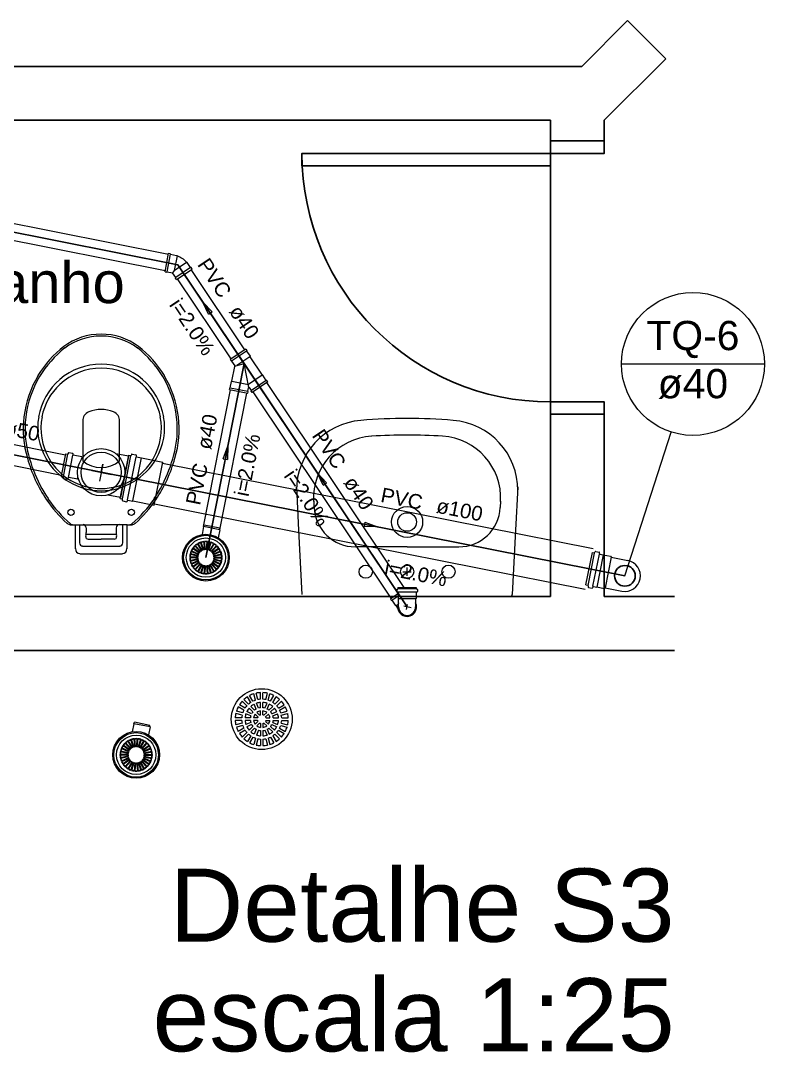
# Model space of a CAD drawing. Header units: inches. Extents: x -27 to 114, y -35 to 60.
# Drawn here: x 20.265 to 22.061, y -32.225 to -29.734 of the extents above; entities that cross this region are included whole.
import ezdxf

# ---------------------------------------------------------------- set-up
doc = ezdxf.new("R2010")
doc.units = ezdxf.units.IN
doc.header["$LTSCALE"] = 10
doc.header["$MEASUREMENT"] = 0
for name, color, linetype, lineweight in [('DI-Títulos', 7, 'Continuous', 30), ('Simbolos', 160, 'Continuous', 20), ('Simbolos_int', 5, 'Continuous', 5), ('TQ-Colunas', 6, 'Continuous', 30), ('TQ-Indicação coluna', 5, 'Continuous', 20), ('TQ-Sentido tubo', 8, 'Continuous', 20), ('TQ-Seção tubo', 160, 'Continuous', 20), ('TQ-Textos coluna', 7, 'Continuous', 20), ('TQ-Textos tubo', 7, 'Continuous', 20), ('TQ-Tubos detalhe', 6, 'Continuous', 30), ('xeixo', 3, 'Continuous', 20), ('xjanela-porta', 253, 'Continuous', 30), ('xmoveis', 253, 'Continuous', 20), ('xparede', 7, 'Continuous', 30), ('xpiso', 4, 'Continuous', 30), ('xtexto', 7, 'Continuous', 20)]:
    doc.layers.add(name, color=color, linetype=linetype, lineweight=lineweight)
doc.styles.add('Arial', font='arial.ttf')

# ---------------------------------------------------------------- blocks, each defined once
blk = doc.blocks.new('_Closed')
at = {"color": 0, "linetype": 'ByBlock', "lineweight": -2}
for p, q in [((-1, 0.166667), (0, 0)), ((-1, 0.166667), (-1, -0.166667)), ((0, 0), (-1, -0.166667)), ((0, 0), (-1, 0))]:
    blk.add_line(p, q, dxfattribs=at)

msp = doc.modelspace()

# ---------------------------------------------------------------- linework, layer by layer
msp.add_line((20.4596, -30.8249), (20.4634, -30.8055))
at = {"layer": 'Simbolos'}
for p, q in [((20.6138, -30.341), (20.6226, -30.2962)), ((20.6226, -30.2962), (20.6265, -30.297)), ((20.6265, -30.297), (20.6273, -30.2982)), ((20.6273, -30.2982), (20.6419, -30.3011)), ((20.6419, -30.3011), (20.6428, -30.3026)), ((20.6415, -30.3594), (20.6793, -30.3341)), ((20.6674, -30.318), (20.6656, -30.3177)), ((20.6757, -30.3305), (20.6674, -30.318)), ((20.6771, -30.3308), (20.6757, -30.3305)), ((20.6793, -30.3341), (20.6771, -30.3308)), ((20.6138, -30.341), (20.6176, -30.3417)), ((20.6176, -30.3417), (20.6189, -30.3409)), ((20.6189, -30.3409), (20.6321, -30.3435)), ((20.6396, -30.3547), (20.6321, -30.3435)), ((20.6393, -30.3561), (20.6396, -30.3547)), ((20.6415, -30.3594), (20.6393, -30.3561)), ((20.8089, -30.5275), (20.7711, -30.5529)), ((20.8089, -30.5275), (20.8112, -30.5309)), ((20.8112, -30.5309), (20.8109, -30.5322)), ((20.8109, -30.5322), (20.8192, -30.5447)), ((20.7711, -30.5529), (20.7734, -30.5562)), ((20.7734, -30.5562), (20.7748, -30.5565)), ((20.7748, -30.5565), (20.7824, -30.5679)), ((20.7826, -30.5686), (20.8051, -30.5626)), ((20.8164, -30.62), (20.8051, -30.5626)), ((20.8192, -30.5447), (20.8188, -30.5462)), ((20.8188, -30.5462), (20.8484, -30.5905)), ((20.7756, -30.6049), (20.7826, -30.5696)), ((20.7714, -30.6207), (20.7742, -30.6059)), ((20.7742, -30.6059), (20.7756, -30.6049)), ((20.8621, -30.6069), (20.8243, -30.6322)), ((20.8501, -30.5908), (20.8484, -30.5905)), ((20.8585, -30.6033), (20.8501, -30.5908)), ((20.8599, -30.6036), (20.8585, -30.6033)), ((20.8621, -30.6069), (20.8599, -30.6036)), ((20.707, -30.9559), (20.7722, -30.6259)), ((20.7463, -30.9637), (20.8114, -30.6336)), ((20.7694, -30.6253), (20.7702, -30.6215)), ((20.7694, -30.6253), (20.8142, -30.6342)), ((20.7702, -30.6215), (20.7714, -30.6207)), ((20.8141, -30.6291), (20.8157, -30.6208)), ((20.8149, -30.6304), (20.8141, -30.6291)), ((20.8142, -30.6342), (20.8149, -30.6304)), ((20.8224, -30.6275), (20.8176, -30.6204)), ((20.8221, -30.6289), (20.8224, -30.6275)), ((20.8243, -30.6322), (20.8221, -30.6289)), ((20.3636, -30.8337), (20.3742, -30.7803)), ((20.3742, -30.7803), (20.3786, -30.7811)), ((20.381, -30.7778), (20.3794, -30.7805)), ((20.3819, -30.7772), (20.3905, -30.7789)), ((20.3913, -30.7798), (20.391, -30.7826)), ((20.4129, -30.7879), (20.3918, -30.7837)), ((20.4129, -30.7879), (20.4143, -30.79)), ((20.5259, -30.7863), (20.4952, -30.7802)), ((20.5057, -30.8883), (20.5263, -30.7838)), ((20.5263, -30.7838), (20.5308, -30.7847)), ((20.5332, -30.7814), (20.5319, -30.7842)), ((20.5343, -30.7808), (20.5434, -30.7826)), ((20.5442, -30.7838), (20.544, -30.7863)), ((20.5447, -30.7875), (20.5568, -30.7898)), ((20.5568, -30.7898), (20.557, -30.7901)), ((20.557, -30.7901), (20.6082, -30.8003)), ((20.3636, -30.8337), (20.368, -30.8346)), ((20.369, -30.8386), (20.3686, -30.8355)), ((20.3793, -30.8406), (20.3801, -30.838)), ((20.4023, -30.8414), (20.3812, -30.8372)), ((20.3696, -30.8395), (20.3782, -30.8412)), ((20.4023, -30.8414), (20.4044, -30.84)), ((20.5062, -30.8859), (20.4755, -30.8798)), ((20.5057, -30.8883), (20.5101, -30.8892)), ((20.5111, -30.8932), (20.5109, -30.8901)), ((20.5119, -30.8941), (20.521, -30.8959)), ((20.5222, -30.8951), (20.5229, -30.8927)), ((20.5241, -30.8919), (20.5361, -30.8943)), ((20.5361, -30.8943), (20.5364, -30.8941)), ((20.5364, -30.8941), (20.5877, -30.9043)), ((21.6306, -31.0969), (21.646, -31.0189)), ((21.646, -31.0189), (21.6504, -31.0197)), ((21.6515, -31.0192), (21.6528, -31.0164)), ((21.654, -31.0159), (21.6626, -31.0176)), ((21.6631, -31.0212), (21.6634, -31.0185)), ((21.6639, -31.0224), (21.6722, -31.0241)), ((21.6722, -31.0241), (21.6724, -31.0243)), ((21.6724, -31.0243), (21.6898, -31.0278)), ((21.6898, -31.0278), (21.6912, -31.0298)), ((21.6912, -31.0298), (21.7319, -31.0379)), ((21.1735, -31.1082), (21.1735, -31.113)), ((21.1743, -31.1072), (21.1758, -31.107)), ((21.1765, -31.103), (21.2207, -31.1029)), ((21.1765, -31.103), (21.1765, -31.106)), ((21.2207, -31.1029), (21.2207, -31.1059)), ((21.223, -31.1071), (21.2215, -31.1069)), ((21.2238, -31.1081), (21.2238, -31.1129)), ((21.6306, -31.0969), (21.635, -31.0977)), ((21.6358, -31.0987), (21.636, -31.1017)), ((21.6368, -31.1027), (21.6454, -31.1044)), ((21.6473, -31.1012), (21.6465, -31.1038)), ((21.6485, -31.1004), (21.6568, -31.102)), ((21.6568, -31.102), (21.6571, -31.1018)), ((21.6571, -31.1018), (21.6745, -31.1053)), ((21.6745, -31.1053), (21.6766, -31.1039)), ((21.6766, -31.1039), (21.7173, -31.112)), ((21.1582, -31.1302), (21.1765, -31.1177)), ((21.1582, -31.1302), (21.1603, -31.1334)), ((21.1603, -31.1334), (21.1618, -31.1337)), ((21.1618, -31.1337), (21.1701, -31.1461)), ((21.1745, -31.114), (21.1758, -31.1142)), ((21.1765, -31.1152), (21.1766, -31.1295)), ((21.1766, -31.1295), (21.1781, -31.1307)), ((21.1781, -31.14), (21.1781, -31.1307)), ((21.2208, -31.1294), (21.2193, -31.1306)), ((21.2193, -31.1399), (21.2193, -31.1306)), ((21.2208, -31.1151), (21.2208, -31.1294)), ((21.2228, -31.1139), (21.2215, -31.1141)), ((21.1701, -31.1461), (21.1718, -31.1464)), ((21.1761, -31.1531), (21.1718, -31.1464)), ((21.1781, -31.15), (21.1781, -31.14)), ((21.2194, -31.1499), (21.2193, -31.1399))]:
    msp.add_line(p, q, dxfattribs=at)
msp.add_circle((20.4596, -30.8249), 0.0572, dxfattribs=at)
for centre, radius, start, end in [((20.6229, -30.3572), 0.0584, 42.7601, 69.8946), ((20.7807, -30.569), 0.002, 348.826, 33.826), ((20.8168, -30.621), 0.001, 33.826, 168.826), ((20.3788, -30.7801), 0.001, 258.821, 333.821), ((20.3817, -30.7782), 0.001, 78.8208, 153.821), ((20.3903, -30.7799), 0.001, 353.821, 78.8208), ((20.392, -30.7828), 0.001, 173.821, 258.821), ((20.531, -30.7837), 0.001, 258.821, 333.821), ((20.5341, -30.7818), 0.001, 78.8208, 153.821), ((20.5432, -30.7836), 0.001, 353.821, 78.8208), ((20.5449, -30.7865), 0.001, 173.821, 258.821), ((20.3678, -30.8356), 0.001, 3.8208, 78.8208), ((20.3698, -30.8385), 0.001, 183.821, 258.821), ((20.381, -30.8382), 0.001, 78.8208, 163.821), ((20.3784, -30.8402), 0.001, 258.821, 343.821), ((20.5099, -30.8902), 0.001, 3.8208, 78.8208), ((20.5121, -30.8932), 0.001, 183.821, 258.821), ((20.5212, -30.8949), 0.001, 258.821, 343.821), ((20.5239, -30.8929), 0.001, 78.8208, 163.821), ((21.6506, -31.0188), 0.001, 258.821, 333.821), ((21.6538, -31.0168), 0.001, 78.8208, 153.821), ((21.6624, -31.0185), 0.001, 353.821, 78.8208), ((21.6641, -31.0214), 0.001, 173.821, 258.821), ((21.7246, -31.0749), 0.0377, 258.821, 78.8208), ((21.1745, -31.1082), 0.001, 105.1455, 180.1455), ((21.1755, -31.106), 0.001, 285.1455, 0.1455), ((21.2217, -31.1059), 0.001, 180.1455, 255.1455), ((21.2227, -31.1081), 0.001, 0.1455, 75.1455), ((21.6348, -31.0987), 0.001, 3.8208, 78.8208), ((21.637, -31.1017), 0.001, 183.821, 258.821), ((21.6456, -31.1034), 0.001, 258.821, 343.821), ((21.6483, -31.1014), 0.001, 78.8208, 163.821), ((21.1745, -31.113), 0.001, 180.1455, 265.1455), ((21.1755, -31.1152), 0.001, 0.1455, 85.1455), ((21.2218, -31.1151), 0.001, 95.1455, 180.1455), ((21.2228, -31.1129), 0.001, 275.1455, 0.1455), ((21.1986, -31.1499), 0.0206, 180.1455, 0.1455)]:
    msp.add_arc(centre, radius, start, end, dxfattribs=at)
at = {"layer": 'Simbolos_int'}
for p, q in [((20.6189, -30.3409), (20.6273, -30.2982)), ((20.6428, -30.3026), (20.6359, -30.3376)), ((20.6343, -30.3402), (20.6321, -30.3435)), ((20.6359, -30.3376), (20.6343, -30.3402)), ((20.6359, -30.3376), (20.6656, -30.3177)), ((20.6757, -30.3305), (20.6396, -30.3547)), ((20.8109, -30.5322), (20.7748, -30.5565)), ((20.8188, -30.5462), (20.7874, -30.5673)), ((20.7756, -30.6049), (20.8152, -30.6127)), ((20.8484, -30.5905), (20.8152, -30.6127)), ((20.8585, -30.6033), (20.8224, -30.6275)), ((20.7714, -30.6207), (20.8141, -30.6291)), ((20.3687, -30.8347), (20.3793, -30.7813)), ((20.3805, -30.8371), (20.3911, -30.7836)), ((20.4129, -30.7879), (20.4118, -30.7933)), ((20.5259, -30.7863), (20.5062, -30.8859)), ((20.5108, -30.8893), (20.5315, -30.7848)), ((20.5234, -30.8918), (20.544, -30.7873)), ((20.4634, -30.8055), (20.4553, -30.8465)), ((20.5364, -30.8941), (20.557, -30.7901)), ((20.5877, -30.9043), (20.6082, -30.8003)), ((20.4023, -30.8414), (20.4034, -30.836)), ((20.4373, -30.8205), (20.4849, -30.8299)), ((21.6357, -31.0979), (21.6511, -31.0199)), ((21.6475, -31.1002), (21.6629, -31.0222)), ((21.6722, -31.0241), (21.6568, -31.102)), ((21.6912, -31.0298), (21.6766, -31.1039)), ((21.2207, -31.1066), (21.1765, -31.1067)), ((21.1618, -31.1337), (21.1765, -31.1237)), ((21.2208, -31.1141), (21.1765, -31.1142)), ((21.2193, -31.1306), (21.1781, -31.1307)), ((21.1718, -31.1464), (21.177, -31.1431)), ((21.2082, -31.1518), (21.1908, -31.1484)), ((21.1973, -31.1565), (21.1997, -31.1445))]:
    msp.add_line(p, q, dxfattribs=at)
msp.add_circle((20.4596, -30.8249), 0.0486, dxfattribs=at)
for start in [154.7685, 199.7685]:
    msp.add_arc((21.1986, -31.1499), 0.0228, start, 25.5223, dxfattribs=at)
at = {"layer": 'TQ-Colunas', "linetype": 'Continuous'}
msp.add_circle((21.7246, -31.0749), 0.025, dxfattribs=at)
at = {"layer": 'TQ-Indicação coluna'}
for p, q in [((21.7165, -30.5634), (22.0615, -30.5634)), ((21.7246, -31.0749), (21.8362, -30.7277))]:
    msp.add_line(p, q, dxfattribs=at)
msp.add_circle((21.889, -30.5634), 0.1725, dxfattribs=at)
at = {"layer": 'TQ-Sentido tubo'}
for points in [[(20.7231, -30.4403), (20.7447, -30.4726)], [(20.7595, -30.7932), (20.752, -30.8314)], [(20.9998, -30.8533), (21.0215, -30.8856)], [(21.0956, -30.9506), (21.0575, -30.9431)]]:
    msp.add_lwpolyline(points, dxfattribs=at)
at = {"layer": 'TQ-Seção tubo'}
for p, q in [((20.6221, -30.299), (19.6146, -30.1)), ((20.6144, -30.3382), (19.6069, -30.1393)), ((20.8067, -30.5291), (20.677, -30.3356)), ((20.7734, -30.5513), (20.6438, -30.3579)), ((21.1912, -31.1029), (20.8598, -30.6084)), ((21.1603, -31.1286), (20.8266, -30.6307)), ((19.9613, -30.7009), (20.3737, -30.7825)), ((19.9516, -30.75), (20.364, -30.8315)), ((20.6076, -30.8032), (21.648, -31.0088)), ((20.5882, -30.9013), (21.6286, -31.1069)), ((20.707, -30.9559), (20.7032, -30.9752)), ((20.707, -30.9559), (20.7087, -30.9525)), ((20.7463, -30.9637), (20.707, -30.9559)), ((20.746, -30.9598), (20.7087, -30.9525)), ((20.7463, -30.9637), (20.746, -30.9598)), ((20.7463, -30.9637), (20.7425, -30.9829)), ((20.6963, -31.0201), (20.6804, -31.0086)), ((20.6973, -31.0187), (20.6814, -31.0072)), ((20.6989, -31.0169), (20.6858, -31.0024)), ((20.7001, -31.0158), (20.687, -31.0013)), ((20.7021, -31.0144), (20.6923, -30.9974)), ((20.7035, -31.0136), (20.6937, -30.9966)), ((20.7058, -31.0126), (20.6997, -30.9939)), ((20.7074, -31.0121), (20.7013, -30.9934)), ((20.7097, -31.0115), (20.7077, -30.9921)), ((20.7114, -31.0114), (20.7093, -30.9919)), ((20.7138, -31.0114), (20.7159, -30.9919)), ((20.7155, -31.0115), (20.7175, -30.9921)), ((20.7179, -31.0121), (20.7239, -30.9934)), ((20.7194, -31.0126), (20.7255, -30.9939)), ((20.7217, -31.0136), (20.7315, -30.9966)), ((20.7231, -31.0144), (20.7329, -30.9974)), ((20.7251, -31.0158), (20.7382, -31.0013)), ((20.7263, -31.0169), (20.7394, -31.0024)), ((20.728, -31.0187), (20.7438, -31.0072)), ((20.7289, -31.0201), (20.7448, -31.0086)), ((20.693, -31.0301), (20.6734, -31.0301)), ((20.693, -31.0318), (20.6734, -31.0318)), ((20.6933, -31.0277), (20.6741, -31.0236)), ((20.6933, -31.0342), (20.6741, -31.0383)), ((20.6936, -31.026), (20.6745, -31.022)), ((20.6936, -31.0358), (20.6745, -31.0399)), ((20.6944, -31.0237), (20.6765, -31.0158)), ((20.6951, -31.0222), (20.6772, -31.0142)), ((20.7301, -31.0222), (20.7481, -31.0142)), ((20.7308, -31.0237), (20.7487, -31.0158)), ((20.7316, -31.026), (20.7508, -31.022)), ((20.7316, -31.0358), (20.7508, -31.0399)), ((20.7319, -31.0277), (20.7511, -31.0236)), ((20.7319, -31.0342), (20.7511, -31.0383)), ((20.7322, -31.0301), (20.7518, -31.0301)), ((20.7322, -31.0318), (20.7518, -31.0318)), ((20.6944, -31.0381), (20.6765, -31.0461)), ((20.6951, -31.0396), (20.6772, -31.0476)), ((20.6963, -31.0418), (20.6804, -31.0533)), ((20.6973, -31.0431), (20.6814, -31.0546)), ((20.6989, -31.0449), (20.6858, -31.0595)), ((20.7001, -31.046), (20.687, -31.0606)), ((20.7021, -31.0475), (20.6923, -31.0644)), ((20.7035, -31.0483), (20.6937, -31.0653)), ((20.7058, -31.0493), (20.6997, -31.0679)), ((20.7074, -31.0498), (20.7013, -31.0684)), ((20.7097, -31.0503), (20.7077, -31.0698)), ((20.7114, -31.0505), (20.7093, -31.07)), ((20.7138, -31.0505), (20.7159, -31.07)), ((20.7155, -31.0503), (20.7175, -31.0698)), ((20.7179, -31.0498), (20.7239, -31.0684)), ((20.7194, -31.0493), (20.7255, -31.0679)), ((20.7217, -31.0483), (20.7315, -31.0653)), ((20.7231, -31.0475), (20.7329, -31.0644)), ((20.7251, -31.046), (20.7382, -31.0606)), ((20.7263, -31.0449), (20.7394, -31.0595)), ((20.728, -31.0431), (20.7438, -31.0546)), ((20.7289, -31.0418), (20.7448, -31.0533)), ((20.7301, -31.0396), (20.7481, -31.0476)), ((20.7308, -31.0381), (20.7487, -31.0461)), ((20.8322, -31.3752), (20.8281, -31.3599)), ((20.8378, -31.3737), (20.8337, -31.3584)), ((20.8445, -31.3728), (20.8445, -31.357)), ((20.8504, -31.3728), (20.8504, -31.357)), ((20.8571, -31.3737), (20.8612, -31.3584)), ((20.8627, -31.3752), (20.8668, -31.3599)), ((20.8073, -31.3944), (20.7935, -31.3864)), ((20.8114, -31.389), (20.8001, -31.3778)), ((20.8155, -31.3849), (20.8043, -31.3736)), ((20.8209, -31.3808), (20.8129, -31.367)), ((20.8259, -31.3778), (20.818, -31.3641)), ((20.8342, -31.3966), (20.8293, -31.3848)), ((20.8396, -31.3943), (20.8347, -31.3826)), ((20.8445, -31.3934), (20.8445, -31.3807)), ((20.8504, -31.3934), (20.8504, -31.3807)), ((20.8553, -31.3943), (20.8602, -31.3826)), ((20.8607, -31.3966), (20.8656, -31.3848)), ((20.869, -31.3778), (20.8769, -31.3641)), ((20.874, -31.3808), (20.882, -31.367)), ((20.8794, -31.3849), (20.8906, -31.3736)), ((20.8835, -31.389), (20.8948, -31.3778)), ((20.8877, -31.3944), (20.9014, -31.3864)), ((20.8002, -31.4113), (20.7849, -31.4072)), ((20.8018, -31.4057), (20.7864, -31.4016)), ((20.8043, -31.3994), (20.7906, -31.3915)), ((20.8209, -31.4131), (20.8091, -31.4082)), ((20.8231, -31.4077), (20.8114, -31.4028)), ((20.8259, -31.4035), (20.8169, -31.3945)), ((20.83, -31.3994), (20.821, -31.3904)), ((20.8381, -31.4157), (20.8314, -31.4091)), ((20.8422, -31.4116), (20.8356, -31.4049)), ((20.8445, -31.4106), (20.8445, -31.4012)), ((20.8504, -31.4106), (20.8504, -31.4012)), ((20.8527, -31.4116), (20.8594, -31.4049)), ((20.8568, -31.4157), (20.8635, -31.4091)), ((20.8649, -31.3994), (20.8739, -31.3904)), ((20.869, -31.4035), (20.878, -31.3945)), ((20.8718, -31.4077), (20.8836, -31.4028)), ((20.8741, -31.4131), (20.8858, -31.4082)), ((20.8906, -31.3994), (20.9043, -31.3915)), ((20.8932, -31.4057), (20.9085, -31.4016)), ((20.8947, -31.4113), (20.91, -31.4072)), ((20.5385, -31.4321), (20.5347, -31.4514)), ((20.5385, -31.4321), (20.5402, -31.4286)), ((20.5777, -31.4398), (20.5385, -31.4321)), ((20.5775, -31.436), (20.5402, -31.4286)), ((20.5777, -31.4398), (20.5775, -31.436)), ((20.7994, -31.418), (20.7835, -31.418)), ((20.7994, -31.4239), (20.7835, -31.4239)), ((20.8002, -31.4306), (20.7849, -31.4347)), ((20.8018, -31.4362), (20.7864, -31.4403)), ((20.8199, -31.418), (20.8072, -31.418)), ((20.8199, -31.4239), (20.8072, -31.4239)), ((20.8209, -31.4288), (20.8091, -31.4337)), ((20.8231, -31.4342), (20.8114, -31.4391)), ((20.8372, -31.418), (20.8277, -31.418)), ((20.8372, -31.4239), (20.8277, -31.4239)), ((20.8381, -31.4262), (20.8314, -31.4328)), ((20.8422, -31.4303), (20.8356, -31.437)), ((20.8445, -31.4313), (20.8445, -31.4407)), ((20.8504, -31.4313), (20.8504, -31.4407)), ((20.8527, -31.4303), (20.8594, -31.437)), ((20.8568, -31.4262), (20.8635, -31.4328)), ((20.8578, -31.418), (20.8672, -31.418)), ((20.8578, -31.4239), (20.8672, -31.4239)), ((20.8718, -31.4342), (20.8836, -31.4391)), ((20.8741, -31.4288), (20.8858, -31.4337)), ((20.8751, -31.418), (20.8878, -31.418)), ((20.8751, -31.4239), (20.8878, -31.4239)), ((20.8932, -31.4362), (20.9085, -31.4403)), ((20.8947, -31.4306), (20.91, -31.4347)), ((20.8956, -31.418), (20.9115, -31.418)), ((20.8956, -31.4239), (20.9115, -31.4239)), ((20.5777, -31.4398), (20.5739, -31.4591)), ((20.8043, -31.4425), (20.7906, -31.4504)), ((20.8073, -31.4475), (20.7935, -31.4555)), ((20.8114, -31.4529), (20.8001, -31.4641)), ((20.8155, -31.457), (20.8043, -31.4683)), ((20.8209, -31.4611), (20.8129, -31.4749)), ((20.8259, -31.4384), (20.8169, -31.4474)), ((20.83, -31.4425), (20.821, -31.4515)), ((20.8342, -31.4453), (20.8293, -31.4571)), ((20.8396, -31.4476), (20.8347, -31.4593)), ((20.8445, -31.4485), (20.8445, -31.4612)), ((20.8504, -31.4485), (20.8504, -31.4612)), ((20.8553, -31.4476), (20.8602, -31.4593)), ((20.8607, -31.4453), (20.8656, -31.4571)), ((20.8649, -31.4425), (20.8739, -31.4515)), ((20.869, -31.4384), (20.878, -31.4474)), ((20.874, -31.4611), (20.882, -31.4749)), ((20.8794, -31.457), (20.8906, -31.4683)), ((20.8835, -31.4529), (20.8948, -31.4641)), ((20.8877, -31.4475), (20.9014, -31.4555)), ((20.8906, -31.4425), (20.9043, -31.4504)), ((20.5277, -31.4963), (20.5119, -31.4847)), ((20.5287, -31.4949), (20.5128, -31.4834)), ((20.5303, -31.4931), (20.5172, -31.4785)), ((20.5316, -31.492), (20.5185, -31.4774)), ((20.5335, -31.4906), (20.5237, -31.4736)), ((20.535, -31.4897), (20.5252, -31.4728)), ((20.5372, -31.4887), (20.5312, -31.4701)), ((20.5388, -31.4882), (20.5327, -31.4696)), ((20.5412, -31.4877), (20.5391, -31.4682)), ((20.5428, -31.4875), (20.5408, -31.468)), ((20.5453, -31.4875), (20.5473, -31.468)), ((20.5469, -31.4877), (20.549, -31.4682)), ((20.5493, -31.4882), (20.5554, -31.4696)), ((20.5509, -31.4887), (20.5569, -31.4701)), ((20.5531, -31.4897), (20.5629, -31.4728)), ((20.5546, -31.4906), (20.5644, -31.4736)), ((20.5565, -31.492), (20.5696, -31.4774)), ((20.5578, -31.4931), (20.5709, -31.4785)), ((20.5594, -31.4949), (20.5753, -31.4834)), ((20.5604, -31.4963), (20.5762, -31.4847)), ((20.8259, -31.4641), (20.818, -31.4778)), ((20.8322, -31.4667), (20.8281, -31.482)), ((20.8378, -31.4682), (20.8337, -31.4835)), ((20.8445, -31.469), (20.8445, -31.4849)), ((20.8504, -31.469), (20.8504, -31.4849)), ((20.8571, -31.4682), (20.8612, -31.4835)), ((20.8627, -31.4667), (20.8668, -31.482)), ((20.869, -31.4641), (20.8769, -31.4778)), ((20.5245, -31.5063), (20.5049, -31.5063)), ((20.5245, -31.5079), (20.5049, -31.5079)), ((20.5247, -31.5038), (20.5056, -31.4998)), ((20.5247, -31.5103), (20.5056, -31.5144)), ((20.5251, -31.5022), (20.5059, -31.4981)), ((20.5258, -31.4999), (20.5079, -31.4919)), ((20.5265, -31.4984), (20.5086, -31.4904)), ((20.5616, -31.4984), (20.5795, -31.4904)), ((20.5623, -31.4999), (20.5802, -31.4919)), ((20.563, -31.5022), (20.5822, -31.4981)), ((20.5634, -31.5038), (20.5825, -31.4998)), ((20.5634, -31.5103), (20.5825, -31.5144)), ((20.5636, -31.5063), (20.5832, -31.5063)), ((20.5636, -31.5079), (20.5832, -31.5079)), ((20.5251, -31.512), (20.5059, -31.5161)), ((20.5258, -31.5143), (20.5079, -31.5223)), ((20.5265, -31.5158), (20.5086, -31.5238)), ((20.5277, -31.5179), (20.5119, -31.5294)), ((20.5287, -31.5193), (20.5128, -31.5308)), ((20.5303, -31.5211), (20.5172, -31.5356)), ((20.5316, -31.5222), (20.5185, -31.5368)), ((20.5335, -31.5236), (20.5237, -31.5406)), ((20.535, -31.5245), (20.5252, -31.5414)), ((20.5372, -31.5254), (20.5312, -31.5441)), ((20.5388, -31.526), (20.5327, -31.5446)), ((20.5412, -31.5265), (20.5391, -31.546)), ((20.5428, -31.5266), (20.5408, -31.5461)), ((20.5453, -31.5266), (20.5473, -31.5461)), ((20.5469, -31.5265), (20.549, -31.546)), ((20.5493, -31.526), (20.5554, -31.5446)), ((20.5509, -31.5254), (20.5569, -31.5441)), ((20.5531, -31.5245), (20.5629, -31.5414)), ((20.5546, -31.5236), (20.5644, -31.5406)), ((20.5565, -31.5222), (20.5696, -31.5368)), ((20.5578, -31.5211), (20.5709, -31.5356)), ((20.5594, -31.5193), (20.5753, -31.5308)), ((20.5604, -31.5179), (20.5762, -31.5294)), ((20.5616, -31.5158), (20.5795, -31.5238)), ((20.5623, -31.5143), (20.5802, -31.5223)), ((20.563, -31.512), (20.5822, -31.5161))]:
    msp.add_line(p, q, dxfattribs=at)
for centre, radius in [((20.7126, -31.0309), 0.0565), ((20.7126, -31.0309), 0.0538), ((20.7126, -31.0309), 0.0474), ((20.7126, -31.0309), 0.0474), ((20.8475, -31.4209), 0.0735), ((20.5441, -31.5071), 0.0565), ((20.5441, -31.5071), 0.0538), ((20.5441, -31.5071), 0.0474), ((20.5441, -31.5071), 0.0474)]:
    msp.add_circle(centre, radius, dxfattribs=at)
for centre, radius, start, end in [((20.7126, -31.0309), 0.0392, 145.2176, 154.7824), ((20.7126, -31.0309), 0.0382, 145.2489, 154.7511), ((20.7126, -31.0309), 0.0392, 133.2176, 142.7824), ((20.7126, -31.0309), 0.0382, 133.2489, 142.7511), ((20.7126, -31.0309), 0.0392, 121.2176, 130.7824), ((20.7126, -31.0309), 0.0382, 121.2489, 130.7511), ((20.7126, -31.0309), 0.0392, 109.2176, 118.7824), ((20.7126, -31.0309), 0.0382, 109.2489, 118.7511), ((20.7126, -31.0309), 0.0392, 97.2176, 106.7824), ((20.7126, -31.0309), 0.0382, 97.2489, 106.7511), ((20.7126, -31.0309), 0.0206, 110.3197, 117.6803), ((20.7126, -31.0309), 0.0196, 110.4358, 117.5642), ((20.7126, -31.0309), 0.0206, 98.3197, 105.6803), ((20.7126, -31.0309), 0.0196, 98.4358, 105.5642), ((20.7126, -31.0309), 0.0392, 85.2176, 94.7824), ((20.7126, -31.0309), 0.0382, 85.2489, 94.7511), ((20.7126, -31.0309), 0.0206, 86.3197, 93.6803), ((20.7126, -31.0309), 0.0196, 86.4358, 93.5642), ((20.7126, -31.0309), 0.0196, 74.4358, 81.5642), ((20.7126, -31.0309), 0.0206, 74.3197, 81.6803), ((20.7126, -31.0309), 0.0382, 73.2489, 82.7511), ((20.7126, -31.0309), 0.0392, 73.2176, 82.7824), ((20.7126, -31.0309), 0.0196, 62.4358, 69.5642), ((20.7126, -31.0309), 0.0206, 62.3197, 69.6803), ((20.7126, -31.0309), 0.0382, 61.2489, 70.7511), ((20.7126, -31.0309), 0.0392, 61.2176, 70.7824), ((20.7126, -31.0309), 0.0382, 49.2489, 58.7511), ((20.7126, -31.0309), 0.0392, 49.2176, 58.7824), ((20.7126, -31.0309), 0.0382, 37.2489, 46.7511), ((20.7126, -31.0309), 0.0392, 37.2176, 46.7824), ((20.7126, -31.0309), 0.0382, 25.2489, 34.7511), ((20.7126, -31.0309), 0.0392, 25.2176, 34.7824), ((20.7126, -31.0309), 0.0392, 169.2176, 178.7824), ((20.7126, -31.0309), 0.0392, 181.2176, 190.7824), ((20.7126, -31.0309), 0.0382, 169.2489, 178.7511), ((20.7126, -31.0309), 0.0382, 181.2489, 190.7511), ((20.7126, -31.0309), 0.0392, 157.2176, 166.7824), ((20.7126, -31.0309), 0.0382, 157.2489, 166.7511), ((20.7126, -31.0309), 0.0206, 170.3197, 177.6803), ((20.7126, -31.0309), 0.0206, 182.3197, 189.6803), ((20.7126, -31.0309), 0.0206, 158.3197, 165.6803), ((20.7126, -31.0309), 0.0206, 194.3197, 201.6803), ((20.7126, -31.0309), 0.0196, 170.4358, 177.5642), ((20.7126, -31.0309), 0.0196, 182.4358, 189.5642), ((20.7126, -31.0309), 0.0196, 158.4358, 165.5642), ((20.7126, -31.0309), 0.0196, 194.4358, 201.5642), ((20.7126, -31.0309), 0.0206, 146.3197, 153.6803), ((20.7126, -31.0309), 0.0196, 146.4358, 153.5642), ((20.7126, -31.0309), 0.0206, 134.3197, 141.6803), ((20.7126, -31.0309), 0.0196, 134.4358, 141.5642), ((20.7126, -31.0309), 0.0206, 122.3197, 129.6803), ((20.7126, -31.0309), 0.0196, 122.4358, 129.5642), ((20.7126, -31.0309), 0.0196, 50.4358, 57.5642), ((20.7126, -31.0309), 0.0206, 50.3197, 57.6803), ((20.7126, -31.0309), 0.0196, 38.4358, 45.5642), ((20.7126, -31.0309), 0.0206, 38.3197, 45.6803), ((20.7126, -31.0309), 0.0196, 26.4358, 33.5642), ((20.7126, -31.0309), 0.0206, 26.3197, 33.6803), ((20.7126, -31.0309), 0.0196, 14.4358, 21.5642), ((20.7126, -31.0309), 0.0196, 338.4358, 345.5642), ((20.7126, -31.0309), 0.0206, 14.3197, 21.6803), ((20.7126, -31.0309), 0.0206, 338.3197, 345.6803), ((20.7126, -31.0309), 0.0196, 2.4358, 9.5642), ((20.7126, -31.0309), 0.0196, 350.4358, 357.5642), ((20.7126, -31.0309), 0.0206, 2.3197, 9.6803), ((20.7126, -31.0309), 0.0206, 350.3197, 357.6803), ((20.7126, -31.0309), 0.0382, 13.2489, 22.7511), ((20.7126, -31.0309), 0.0392, 13.2176, 22.7824), ((20.7126, -31.0309), 0.0382, 1.2489, 10.7511), ((20.7126, -31.0309), 0.0382, 349.2489, 358.7511), ((20.7126, -31.0309), 0.0392, 1.2176, 10.7824), ((20.7126, -31.0309), 0.0392, 349.2176, 358.7824), ((20.7126, -31.0309), 0.0392, 193.2176, 202.7824), ((20.7126, -31.0309), 0.0382, 193.2489, 202.7511), ((20.7126, -31.0309), 0.0392, 205.2176, 214.7824), ((20.7126, -31.0309), 0.0382, 205.2489, 214.7511), ((20.7126, -31.0309), 0.0392, 217.2176, 226.7824), ((20.7126, -31.0309), 0.0382, 217.2489, 226.7511), ((20.7126, -31.0309), 0.0392, 229.2176, 238.7824), ((20.7126, -31.0309), 0.0382, 229.2489, 238.7511), ((20.7126, -31.0309), 0.0206, 206.3197, 213.6803), ((20.7126, -31.0309), 0.0196, 206.4358, 213.5642), ((20.7126, -31.0309), 0.0206, 218.3197, 225.6803), ((20.7126, -31.0309), 0.0196, 218.4358, 225.5642), ((20.7126, -31.0309), 0.0206, 230.3197, 237.6803), ((20.7126, -31.0309), 0.0196, 230.4358, 237.5642), ((20.7126, -31.0309), 0.0206, 242.3197, 249.6803), ((20.7126, -31.0309), 0.0196, 242.4358, 249.5642), ((20.7126, -31.0309), 0.0206, 254.3197, 261.6803), ((20.7126, -31.0309), 0.0196, 254.4358, 261.5642), ((20.7126, -31.0309), 0.0206, 266.3197, 273.6803), ((20.7126, -31.0309), 0.0196, 266.4358, 273.5642), ((20.7126, -31.0309), 0.0196, 278.4358, 285.5642), ((20.7126, -31.0309), 0.0206, 278.3197, 285.6803), ((20.7126, -31.0309), 0.0196, 290.4358, 297.5642), ((20.7126, -31.0309), 0.0206, 290.3197, 297.6803), ((20.7126, -31.0309), 0.0196, 302.4358, 309.5642), ((20.7126, -31.0309), 0.0206, 302.3197, 309.6803), ((20.7126, -31.0309), 0.0196, 314.4358, 321.5642), ((20.7126, -31.0309), 0.0206, 314.3197, 321.6803), ((20.7126, -31.0309), 0.0196, 326.4358, 333.5642), ((20.7126, -31.0309), 0.0206, 326.3197, 333.6803), ((20.7126, -31.0309), 0.0382, 301.2489, 310.7511), ((20.7126, -31.0309), 0.0392, 301.2176, 310.7824), ((20.7126, -31.0309), 0.0382, 313.2489, 322.7511), ((20.7126, -31.0309), 0.0392, 313.2176, 322.7824), ((20.7126, -31.0309), 0.0382, 325.2489, 334.7511), ((20.7126, -31.0309), 0.0392, 325.2176, 334.7824), ((20.7126, -31.0309), 0.0382, 337.2489, 346.7511), ((20.7126, -31.0309), 0.0392, 337.2176, 346.7824), ((20.7126, -31.0309), 0.0392, 241.2176, 250.7824), ((20.7126, -31.0309), 0.0382, 241.2489, 250.7511), ((20.7126, -31.0309), 0.0392, 253.2176, 262.7824), ((20.7126, -31.0309), 0.0382, 253.2489, 262.7511), ((20.7126, -31.0309), 0.0392, 265.2176, 274.7824), ((20.7126, -31.0309), 0.0382, 265.2489, 274.7511), ((20.7126, -31.0309), 0.0382, 277.2489, 286.7511), ((20.7126, -31.0309), 0.0392, 277.2176, 286.7824), ((20.7126, -31.0309), 0.0382, 289.2489, 298.7511), ((20.7126, -31.0309), 0.0392, 289.2176, 298.7824), ((20.8475, -31.4209), 0.0641, 107.6132, 117.3868), ((20.8475, -31.4209), 0.0641, 92.6132, 102.3868), ((20.8475, -31.4209), 0.0641, 77.6132, 87.3868), ((20.8475, -31.4209), 0.0641, 62.6132, 72.3868), ((20.8475, -31.4209), 0.0641, 137.6132, 147.3868), ((20.8475, -31.4209), 0.0641, 122.6132, 132.3868), ((20.8475, -31.4209), 0.0482, 123.4746, 131.5254), ((20.8475, -31.4209), 0.0404, 116.6455, 130.8545), ((20.8475, -31.4209), 0.0482, 108.4746, 116.5254), ((20.8475, -31.4209), 0.0404, 94.1455, 108.3545), ((20.8475, -31.4209), 0.0482, 93.4746, 101.5254), ((20.8475, -31.4209), 0.0482, 78.4746, 86.5254), ((20.8475, -31.4209), 0.0404, 71.6455, 85.8545), ((20.8475, -31.4209), 0.0482, 63.4746, 71.5254), ((20.8475, -31.4209), 0.0404, 49.1455, 63.3545), ((20.8475, -31.4209), 0.0482, 48.4746, 56.5254), ((20.8475, -31.4209), 0.0641, 47.6132, 57.3868), ((20.8475, -31.4209), 0.0641, 32.6132, 42.3868), ((20.8475, -31.4209), 0.0641, 167.6132, 177.3868), ((20.8475, -31.4209), 0.0641, 152.6132, 162.3868), ((20.8475, -31.4209), 0.0482, 168.4746, 176.5254), ((20.8475, -31.4209), 0.0482, 153.4746, 161.5254), ((20.8475, -31.4209), 0.0404, 161.6455, 175.8545), ((20.8475, -31.4209), 0.0482, 138.4746, 146.5254), ((20.8475, -31.4209), 0.0404, 139.1455, 153.3545), ((20.8475, -31.4209), 0.0277, 141.0423, 151.4577), ((20.8475, -31.4209), 0.02, 143.415, 171.585), ((20.8475, -31.4209), 0.0277, 118.5423, 128.9577), ((20.8475, -31.4209), 0.02, 98.415, 126.585), ((20.8475, -31.4209), 0.0277, 96.0423, 106.4577), ((20.8475, -31.4209), 0.0107, 105.8266, 119.1734), ((20.8475, -31.4209), 0.0277, 73.5423, 83.9577), ((20.8475, -31.4209), 0.02, 53.415, 81.585), ((20.8475, -31.4209), 0.0107, 60.8266, 74.1734), ((20.8475, -31.4209), 0.0277, 51.0423, 61.4577), ((20.8475, -31.4209), 0.02, 8.415, 36.585), ((20.8475, -31.4209), 0.0277, 28.5423, 38.9577), ((20.8475, -31.4209), 0.0404, 26.6455, 40.8545), ((20.8475, -31.4209), 0.0482, 33.4746, 41.5254), ((20.8475, -31.4209), 0.0404, 4.1455, 18.3545), ((20.8475, -31.4209), 0.0482, 18.4746, 26.5254), ((20.8475, -31.4209), 0.0482, 3.4746, 11.5254), ((20.8475, -31.4209), 0.0641, 17.6132, 27.3868), ((20.8475, -31.4209), 0.0641, 2.6132, 12.3868), ((20.8475, -31.4209), 0.0641, 182.6132, 192.3868), ((20.8475, -31.4209), 0.0482, 183.4746, 191.5254), ((20.8475, -31.4209), 0.0482, 198.4746, 206.5254), ((20.8475, -31.4209), 0.0404, 184.1455, 198.3545), ((20.8475, -31.4209), 0.0277, 163.5423, 173.9577), ((20.8475, -31.4209), 0.0277, 186.0423, 196.4577), ((20.8475, -31.4209), 0.0277, 208.5423, 218.9577), ((20.8475, -31.4209), 0.02, 188.415, 216.585), ((20.8475, -31.4209), 0.0107, 150.8266, 164.1734), ((20.8475, -31.4209), 0.0107, 195.8266, 209.1734), ((20.8475, -31.4209), 0.0107, 240.8266, 254.1734), ((20.8475, -31.4209), 0.0107, 285.8266, 299.1734), ((20.8475, -31.4209), 0.0107, 15.8266, 29.1734), ((20.8475, -31.4209), 0.0107, 330.8266, 344.1734), ((20.8475, -31.4209), 0.02, 323.415, 351.585), ((20.8475, -31.4209), 0.0277, 321.0423, 331.4577), ((20.8475, -31.4209), 0.0277, 6.0423, 16.4577), ((20.8475, -31.4209), 0.0277, 343.5423, 353.9577), ((20.8475, -31.4209), 0.0404, 341.6455, 355.8545), ((20.8475, -31.4209), 0.0482, 333.4746, 341.5254), ((20.8475, -31.4209), 0.0482, 348.4746, 356.5254), ((20.8475, -31.4209), 0.0641, 347.6132, 357.3868), ((20.8475, -31.4209), 0.0641, 197.6132, 207.3868), ((20.8475, -31.4209), 0.0641, 212.6132, 222.3868), ((20.8475, -31.4209), 0.0482, 213.4746, 221.5254), ((20.8475, -31.4209), 0.0404, 206.6455, 220.8545), ((20.8475, -31.4209), 0.0482, 228.4746, 236.5254), ((20.8475, -31.4209), 0.0404, 229.1455, 243.3545), ((20.8475, -31.4209), 0.0277, 231.0423, 241.4577), ((20.8475, -31.4209), 0.0404, 251.6455, 265.8545), ((20.8475, -31.4209), 0.02, 233.415, 261.585), ((20.8475, -31.4209), 0.0277, 253.5423, 263.9577), ((20.8475, -31.4209), 0.02, 278.415, 306.585), ((20.8475, -31.4209), 0.0277, 276.0423, 286.4577), ((20.8475, -31.4209), 0.0404, 274.1455, 288.3545), ((20.8475, -31.4209), 0.0277, 298.5423, 308.9577), ((20.8475, -31.4209), 0.0404, 296.6455, 310.8545), ((20.8475, -31.4209), 0.0482, 303.4746, 311.5254), ((20.8475, -31.4209), 0.0404, 319.1455, 333.3545), ((20.8475, -31.4209), 0.0482, 318.4746, 326.5254), ((20.8475, -31.4209), 0.0641, 317.6132, 327.3868), ((20.8475, -31.4209), 0.0641, 332.6132, 342.3868), ((20.5441, -31.5071), 0.0392, 145.2176, 154.7824), ((20.5441, -31.5071), 0.0382, 145.2489, 154.7511), ((20.5441, -31.5071), 0.0392, 133.2176, 142.7824), ((20.5441, -31.5071), 0.0382, 133.2489, 142.7511), ((20.5441, -31.5071), 0.0392, 121.2176, 130.7824), ((20.5441, -31.5071), 0.0382, 121.2489, 130.7511), ((20.5441, -31.5071), 0.0392, 109.2176, 118.7824), ((20.5441, -31.5071), 0.0382, 109.2489, 118.7511), ((20.5441, -31.5071), 0.0392, 97.2176, 106.7824), ((20.5441, -31.5071), 0.0382, 97.2489, 106.7511), ((20.5441, -31.5071), 0.0392, 85.2176, 94.7824), ((20.5441, -31.5071), 0.0382, 85.2489, 94.7511), ((20.5441, -31.5071), 0.0382, 73.2489, 82.7511), ((20.5441, -31.5071), 0.0392, 73.2176, 82.7824), ((20.5441, -31.5071), 0.0382, 61.2489, 70.7511), ((20.5441, -31.5071), 0.0392, 61.2176, 70.7824), ((20.5441, -31.5071), 0.0382, 49.2489, 58.7511), ((20.5441, -31.5071), 0.0392, 49.2176, 58.7824), ((20.5441, -31.5071), 0.0382, 37.2489, 46.7511), ((20.5441, -31.5071), 0.0392, 37.2176, 46.7824), ((20.5441, -31.5071), 0.0382, 25.2489, 34.7511), ((20.5441, -31.5071), 0.0392, 25.2176, 34.7824), ((20.8475, -31.4209), 0.0641, 227.6132, 237.3868), ((20.8475, -31.4209), 0.0641, 242.6132, 252.3868), ((20.8475, -31.4209), 0.0482, 243.4746, 251.5254), ((20.8475, -31.4209), 0.0641, 257.6132, 267.3868), ((20.8475, -31.4209), 0.0482, 258.4746, 266.5254), ((20.8475, -31.4209), 0.0482, 273.4746, 281.5254), ((20.8475, -31.4209), 0.0641, 272.6132, 282.3868), ((20.8475, -31.4209), 0.0482, 288.4746, 296.5254), ((20.8475, -31.4209), 0.0641, 287.6132, 297.3868), ((20.8475, -31.4209), 0.0641, 302.6132, 312.3868), ((20.5441, -31.5071), 0.0392, 169.2176, 178.7824), ((20.5441, -31.5071), 0.0392, 181.2176, 190.7824), ((20.5441, -31.5071), 0.0392, 157.2176, 166.7824), ((20.5441, -31.5071), 0.0382, 169.2489, 178.7511), ((20.5441, -31.5071), 0.0382, 181.2489, 190.7511), ((20.5441, -31.5071), 0.0382, 157.2489, 166.7511), ((20.5441, -31.5071), 0.0206, 170.3197, 177.6803), ((20.5441, -31.5071), 0.0206, 182.3197, 189.6803), ((20.5441, -31.5071), 0.0206, 158.3197, 165.6803), ((20.5441, -31.5071), 0.0196, 170.4358, 177.5642), ((20.5441, -31.5071), 0.0196, 182.4358, 189.5642), ((20.5441, -31.5071), 0.0196, 158.4358, 165.5642), ((20.5441, -31.5071), 0.0206, 146.3197, 153.6803), ((20.5441, -31.5071), 0.0196, 146.4358, 153.5642), ((20.5441, -31.5071), 0.0206, 134.3197, 141.6803), ((20.5441, -31.5071), 0.0196, 134.4358, 141.5642), ((20.5441, -31.5071), 0.0206, 122.3197, 129.6803), ((20.5441, -31.5071), 0.0196, 122.4358, 129.5642), ((20.5441, -31.5071), 0.0206, 110.3197, 117.6803), ((20.5441, -31.5071), 0.0196, 110.4358, 117.5642), ((20.5441, -31.5071), 0.0206, 98.3197, 105.6803), ((20.5441, -31.5071), 0.0196, 98.4358, 105.5642), ((20.5441, -31.5071), 0.0206, 86.3197, 93.6803), ((20.5441, -31.5071), 0.0196, 86.4358, 93.5642), ((20.5441, -31.5071), 0.0196, 74.4358, 81.5642), ((20.5441, -31.5071), 0.0206, 74.3197, 81.6803), ((20.5441, -31.5071), 0.0196, 62.4358, 69.5642), ((20.5441, -31.5071), 0.0206, 62.3197, 69.6803), ((20.5441, -31.5071), 0.0196, 50.4358, 57.5642), ((20.5441, -31.5071), 0.0206, 50.3197, 57.6803), ((20.5441, -31.5071), 0.0196, 38.4358, 45.5642), ((20.5441, -31.5071), 0.0206, 38.3197, 45.6803), ((20.5441, -31.5071), 0.0196, 26.4358, 33.5642), ((20.5441, -31.5071), 0.0206, 26.3197, 33.6803), ((20.5441, -31.5071), 0.0196, 14.4358, 21.5642), ((20.5441, -31.5071), 0.0206, 14.3197, 21.6803), ((20.5441, -31.5071), 0.0196, 2.4358, 9.5642), ((20.5441, -31.5071), 0.0196, 350.4358, 357.5642), ((20.5441, -31.5071), 0.0206, 2.3197, 9.6803), ((20.5441, -31.5071), 0.0206, 350.3197, 357.6803), ((20.5441, -31.5071), 0.0382, 13.2489, 22.7511), ((20.5441, -31.5071), 0.0392, 13.2176, 22.7824), ((20.5441, -31.5071), 0.0382, 1.2489, 10.7511), ((20.5441, -31.5071), 0.0382, 349.2489, 358.7511), ((20.5441, -31.5071), 0.0392, 1.2176, 10.7824), ((20.5441, -31.5071), 0.0392, 349.2176, 358.7824), ((20.5441, -31.5071), 0.0392, 193.2176, 202.7824), ((20.5441, -31.5071), 0.0382, 193.2489, 202.7511), ((20.5441, -31.5071), 0.0392, 205.2176, 214.7824), ((20.5441, -31.5071), 0.0382, 205.2489, 214.7511), ((20.5441, -31.5071), 0.0392, 217.2176, 226.7824), ((20.5441, -31.5071), 0.0382, 217.2489, 226.7511), ((20.5441, -31.5071), 0.0382, 229.2489, 238.7511), ((20.5441, -31.5071), 0.0206, 194.3197, 201.6803), ((20.5441, -31.5071), 0.0196, 194.4358, 201.5642), ((20.5441, -31.5071), 0.0206, 206.3197, 213.6803), ((20.5441, -31.5071), 0.0196, 206.4358, 213.5642), ((20.5441, -31.5071), 0.0206, 218.3197, 225.6803), ((20.5441, -31.5071), 0.0196, 218.4358, 225.5642), ((20.5441, -31.5071), 0.0206, 230.3197, 237.6803), ((20.5441, -31.5071), 0.0196, 230.4358, 237.5642), ((20.5441, -31.5071), 0.0206, 242.3197, 249.6803), ((20.5441, -31.5071), 0.0196, 242.4358, 249.5642), ((20.5441, -31.5071), 0.0206, 254.3197, 261.6803), ((20.5441, -31.5071), 0.0196, 254.4358, 261.5642), ((20.5441, -31.5071), 0.0206, 266.3197, 273.6803), ((20.5441, -31.5071), 0.0196, 266.4358, 273.5642), ((20.5441, -31.5071), 0.0196, 278.4358, 285.5642), ((20.5441, -31.5071), 0.0206, 278.3197, 285.6803), ((20.5441, -31.5071), 0.0196, 290.4358, 297.5642), ((20.5441, -31.5071), 0.0206, 290.3197, 297.6803), ((20.5441, -31.5071), 0.0196, 302.4358, 309.5642), ((20.5441, -31.5071), 0.0206, 302.3197, 309.6803), ((20.5441, -31.5071), 0.0196, 314.4358, 321.5642), ((20.5441, -31.5071), 0.0206, 314.3197, 321.6803), ((20.5441, -31.5071), 0.0196, 326.4358, 333.5642), ((20.5441, -31.5071), 0.0206, 326.3197, 333.6803), ((20.5441, -31.5071), 0.0196, 338.4358, 345.5642), ((20.5441, -31.5071), 0.0206, 338.3197, 345.6803), ((20.5441, -31.5071), 0.0382, 301.2489, 310.7511), ((20.5441, -31.5071), 0.0382, 313.2489, 322.7511), ((20.5441, -31.5071), 0.0392, 313.2176, 322.7824), ((20.5441, -31.5071), 0.0382, 325.2489, 334.7511), ((20.5441, -31.5071), 0.0392, 325.2176, 334.7824), ((20.5441, -31.5071), 0.0382, 337.2489, 346.7511), ((20.5441, -31.5071), 0.0392, 337.2176, 346.7824), ((20.5441, -31.5071), 0.0392, 229.2176, 238.7824), ((20.5441, -31.5071), 0.0392, 241.2176, 250.7824), ((20.5441, -31.5071), 0.0382, 241.2489, 250.7511), ((20.5441, -31.5071), 0.0392, 253.2176, 262.7824), ((20.5441, -31.5071), 0.0382, 253.2489, 262.7511), ((20.5441, -31.5071), 0.0392, 265.2176, 274.7824), ((20.5441, -31.5071), 0.0382, 265.2489, 274.7511), ((20.5441, -31.5071), 0.0382, 277.2489, 286.7511), ((20.5441, -31.5071), 0.0392, 277.2176, 286.7824), ((20.5441, -31.5071), 0.0382, 289.2489, 298.7511), ((20.5441, -31.5071), 0.0392, 289.2176, 298.7824), ((20.5441, -31.5071), 0.0392, 301.2176, 310.7824)]:
    msp.add_arc(centre, radius, start, end, dxfattribs=at)
at = {"layer": 'TQ-Tubos detalhe'}
for p, q in [((20.6451, -30.3239), (19.5211, -30.1019)), ((20.8051, -30.5626), (20.6451, -30.3239)), ((20.7126, -31.0309), (20.8051, -30.5626)), ((21.1986, -31.1499), (20.8051, -30.5626)), ((19.9361, -30.7214), (20.4596, -30.8249)), ((20.4596, -30.8249), (21.7246, -31.0749))]:
    msp.add_line(p, q, dxfattribs=at)
at = {"layer": 'xeixo'}
for p, q in [((20.6451, -30.3239), (19.5211, -30.1019)), ((21.1986, -31.1499), (20.6451, -30.3239)), ((20.8051, -30.5624), (20.7126, -31.0309)), ((20.4596, -30.8249), (19.9361, -30.7214)), ((20.4596, -30.8249), (21.7246, -31.0749))]:
    msp.add_line(p, q, dxfattribs=at)
at = {"layer": 'xjanela-porta'}
for points in [[(21.6746, -30.0249), (21.6746, -30.0549), (21.5446, -30.0549), (21.5446, -30.0249)], [(21.5446, -30.6849), (21.5446, -30.6549), (21.6746, -30.6549), (21.6746, -30.6849)]]:
    msp.add_lwpolyline(points, dxfattribs=at)
msp.add_lwpolyline([(21.5446, -30.0549), (21.5446, -30.0849), (20.9446, -30.0849), (20.9446, -30.0549), (21.5446, -30.0549), (21.5446, -30.0549)], close=True, dxfattribs=at)
msp.add_arc((21.5446, -30.0549), 0.6, 180, 270, dxfattribs=at)
at = {"layer": 'xmoveis'}
for p, q in [((20.4151, -30.7014), (20.4151, -30.7974)), ((20.5041, -30.7974), (20.5041, -30.7014)), ((20.9311, -30.8604), (20.9366, -30.9649)), ((20.9311, -30.8689), (20.9311, -30.8604)), ((21.4661, -30.8604), (21.4606, -30.9649)), ((20.9731, -30.8949), (20.9736, -30.9099)), ((21.4241, -30.8949), (21.4236, -30.9099)), ((20.3851, -30.9514), (20.3901, -30.9514)), ((20.3901, -30.9514), (20.3971, -30.9514)), ((20.3971, -30.9514), (20.4596, -30.9514)), ((20.3971, -30.9514), (20.3971, -31.0094)), ((20.4071, -30.9514), (20.4071, -30.9954)), ((20.4236, -30.9594), (20.4236, -30.9704)), ((20.5221, -30.9514), (20.4596, -30.9514)), ((20.4956, -30.9594), (20.4956, -30.9704)), ((20.5121, -30.9954), (20.5121, -30.9514)), ((20.5221, -30.9514), (20.5291, -30.9514)), ((20.5221, -31.0094), (20.5221, -30.9514)), ((20.5291, -30.9514), (20.5341, -30.9514)), ((20.4241, -30.9744), (20.4596, -30.9744)), ((20.4281, -30.9864), (20.4596, -30.9864)), ((20.4596, -30.9744), (20.4951, -30.9744)), ((20.4911, -30.9864), (20.4596, -30.9864)), ((20.9366, -30.9649), (20.9446, -31.1199)), ((21.4606, -30.9649), (21.4526, -31.1199)), ((20.4146, -31.0029), (20.4596, -31.0029)), ((20.4596, -31.0029), (20.5046, -31.0029)), ((21.1986, -31.0049), (21.0736, -31.0049)), ((21.1986, -31.0049), (21.3236, -31.0049)), ((20.4081, -31.0214), (20.4596, -31.0214)), ((20.4596, -31.0214), (20.5111, -31.0214)), ((21.1986, -31.0749), (21.1986, -31.0549)), ((21.1886, -31.0649), (21.2086, -31.0649)), ((20.9496, -31.1249), (21.1986, -31.1249)), ((21.4476, -31.1249), (21.1986, -31.1249))]:
    msp.add_line(p, q, dxfattribs=at)
for centre, radius in [((21.1986, -30.9449), 0.0375), ((20.3866, -30.9214), 0.0075), ((20.5326, -30.9214), 0.0075), ((21.1986, -30.9449), 0.0225), ((21.0986, -31.0649), 0.016), ((21.1986, -31.0649), 0.016), ((21.2986, -31.0649), 0.016)]:
    msp.add_circle(centre, radius, dxfattribs=at)
for centre, radius, start, end in [((20.4591, -30.6404), 0.149, 89.8718, 126.998), ((20.4591, -30.6404), 0.1445, 89.8718, 126.98), ((20.4601, -30.6404), 0.149, 53.0019, 90.1282), ((20.4601, -30.6404), 0.1445, 53.02, 90.1282), ((20.5351, -30.7319), 0.2681, 128.16, 148.319), ((20.5351, -30.7319), 0.2636, 128.17, 148.314), ((20.3841, -30.7319), 0.2636, 31.6861, 51.8298), ((20.3841, -30.7319), 0.2681, 31.6809, 51.8397), ((20.4596, -30.7169), 0.1532, 89.9453, 130.664), ((20.4596, -30.7169), 0.1532, 49.3363, 90.0548), ((20.4581, -30.7159), 0.1422, 89.3364, 133.772), ((20.4611, -30.7159), 0.1422, 46.2284, 90.6636), ((20.5196, -30.7194), 0.248, 148.927, 173.517), ((20.5196, -30.7194), 0.2435, 148.933, 173.522), ((20.4626, -30.7184), 0.1566, 131.222, 169.972), ((20.4576, -30.7179), 0.1437, 133.074, 169.192), ((20.4616, -30.7179), 0.1437, 10.8079, 46.9265), ((20.4566, -30.7184), 0.1566, 10.028, 48.7776), ((20.3996, -30.7194), 0.2435, 6.4778, 31.0674), ((20.3996, -30.7194), 0.248, 6.483, 31.0731), ((20.4391, -30.7009), 0.0241, 113.51, 180.891), ((20.4596, -30.7579), 0.0846, 69.2223, 110.778), ((20.4801, -30.7009), 0.0241, 359.109, 66.4896), ((20.5146, -30.7209), 0.2433, 172.955, 196.762), ((20.5146, -30.7209), 0.2388, 172.949, 185.759), ((20.4521, -30.7174), 0.1458, 169.554, 210.298), ((20.4591, -30.7189), 0.1451, 168.934, 209.805), ((20.4601, -30.7189), 0.1451, 330.195, 11.0664), ((20.4671, -30.7174), 0.1458, 329.702, 10.4456), ((20.4046, -30.7209), 0.2433, 343.238, 7.0453), ((20.4046, -30.7209), 0.2388, 354.241, 7.0506), ((21.1011, -30.8689), 0.17, 94.6981, 180), ((21.1986, -32.0554), 1.3604, 90, 94.6981), ((21.1986, -32.0554), 1.3604, 85.3019, 90), ((21.2961, -30.8689), 0.17, 0, 85.3019), ((21.1226, -30.8874), 0.15, 93.7164, 182.942), ((21.1986, -32.0554), 1.3204, 90, 93.7164), ((21.1986, -32.0554), 1.3204, 86.2836, 90), ((21.2746, -30.8874), 0.15, 357.058, 86.2836), ((20.6051, -30.7029), 0.3307, 187.294, 214.15), ((20.3141, -30.7029), 0.3307, 325.85, 352.706), ((20.6051, -30.7029), 0.3352, 195.252, 214.152), ((20.4601, -30.7149), 0.1544, 209.656, 269.751), ((20.4591, -30.7184), 0.1456, 209.911, 270.112), ((20.4596, -30.7454), 0.0683, 229.312, 310.688), ((20.4601, -30.7184), 0.1456, 269.888, 330.089), ((20.4591, -30.7149), 0.1544, 270.249, 330.344), ((20.3141, -30.7029), 0.3352, 325.848, 344.747), ((20.5916, -30.7099), 0.3204, 214.462, 228.052), ((20.5916, -30.7099), 0.3159, 214.464, 229.245), ((20.3276, -30.7099), 0.3159, 310.755, 325.536), ((20.3276, -30.7099), 0.3204, 311.948, 325.538), ((21.0736, -30.9049), 0.1, 182.942, 270), ((21.3236, -30.9049), 0.1, 270, 357.058), ((20.3851, -30.9409), 0.0102, 224.756, 271.691), ((20.3916, -30.9419), 0.00945, 231.348, 263.012), ((20.4151, -30.9594), 0.00832, 2.0149, 85.282), ((20.5041, -30.9594), 0.00832, 94.718, 177.985), ((20.5276, -30.9419), 0.00945, 276.988, 308.652), ((20.5346, -30.9409), 0.0102, 268.309, 315.244), ((20.4351, -30.9784), 0.0131, 160.342, 199.388), ((20.4116, -30.9694), 0.0119, 335.98, 355.948), ((20.4281, -30.9809), 0.00592, 202.598, 226.064), ((20.4281, -30.9794), 0.00666, 233.898, 272.043), ((20.4911, -30.9794), 0.00666, 267.957, 306.102), ((20.4911, -30.9809), 0.00592, 313.936, 337.402), ((20.5076, -30.9694), 0.0119, 184.052, 204.02), ((20.4841, -30.9784), 0.0131, 340.612, 19.6581), ((20.4091, -31.0094), 0.0118, 178.701, 266.32), ((20.4146, -30.9954), 0.00728, 178.275, 271.725), ((20.5046, -30.9954), 0.00728, 268.275, 1.725), ((20.5101, -31.0094), 0.0118, 273.68, 1.299), ((21.4476, -31.1199), 0.005, 270, 357.058)]:
    msp.add_arc(centre, radius, start, end, dxfattribs=at)
at = {"layer": 'xparede'}
for p, q in [((21.6206, -29.8449), (21.7311, -29.7344)), ((21.7311, -29.7344), (21.8231, -29.8264)), ((21.6746, -29.9749), (21.8231, -29.8264)), ((19.3746, -29.8449), (21.6206, -29.8449)), ((19.3746, -29.9749), (21.5446, -29.9749)), ((21.5446, -29.9749), (21.5446, -30.0249)), ((21.6746, -29.9749), (21.6746, -30.0249)), ((21.5446, -30.0249), (21.6746, -30.0249)), ((21.5446, -30.6849), (21.5446, -31.1249)), ((21.5446, -30.6849), (21.6746, -30.6849)), ((21.6746, -30.6849), (21.6746, -31.1249)), ((19.3746, -31.1249), (21.5446, -31.1249)), ((21.6746, -31.1249), (21.8446, -31.1249)), ((19.9746, -31.2549), (21.8446, -31.2549))]:
    msp.add_line(p, q, dxfattribs=at)
at = {"layer": 'xpiso'}
msp.add_line((21.5446, -30.6849), (21.5446, -30.0249), dxfattribs=at)

# ---------------------------------------------------------------- block references
at = {"layer": 'TQ-Sentido tubo'}
for p, xscale, yscale, zscale, rotation in [((20.7054, -30.414), 0.03170202377216987, 0.03170202377216987, 0.03170202377216987, 123.8252660249217), ((20.7657, -30.7621), 0.03170202377216792, 0.03170202377216792, 0.03170202377216792, 78.8313221564723), ((20.9822, -30.827), 0.03170202377216678, 0.03170202377216678, 0.03170202377216678, 123.8251192016452), ((21.1267, -30.9568), 0.0317020237721661, 0.0317020237721661, 0.0317020237721661, 348.8194031516829)]:
    msp.add_blockref('_Closed', p, dxfattribs=dict(at, xscale=xscale, yscale=yscale, zscale=zscale, rotation=rotation))

# ---------------------------------------------------------------- texts
at = {"layer": 'DI-Títulos', "char_height": 0.1765, "attachment_point": 9, "line_spacing_factor": 0.798, "style": 'Arial'}
for s, insert, width in [('Detalhe S3', (21.8446, -31.9607), 1.497763), ('escala 1:25', (21.8446, -32.2254), 1.39296)]:
    msp.add_mtext(s, dxfattribs=dict(at, insert=insert, width=width))
at = {"layer": 'TQ-Textos coluna', "char_height": 0.0706, "attachment_point": 8, "line_spacing_factor": 0.798, "style": 'Arial'}
for s, insert, width in [('TQ-6', (21.8889, -30.5494), 0.246146), ('ø40', (21.8889, -30.6481), 0.186458)]:
    msp.add_mtext(s, dxfattribs=dict(at, insert=insert, width=width))
at = {"layer": 'TQ-Textos tubo', "char_height": 0.0353, "line_spacing_factor": 0.798, "style": 'Arial'}
for s, insert, width, attachment_point, rotation in [('PVC', (20.7465, -30.4077), 0.111085, 9, 303.8259), ('i=2.0%', (20.6645, -30.4839), 0.166627, 8, 303.8259), ('ø40', (20.7663, -30.4369), 0.092921, 7, 303.8259), ('ø40', (20.7254, -30.7722), 0.092921, 7, 78.8313), ('ø50', (20.2234, -30.7347), 0.092921, 7, 348.8164), ('i=2.0%', (20.8304, -30.8109), 0.166627, 8, 78.8313), ('PVC', (21.0233, -30.8207), 0.111085, 9, 303.826), ('PVC', (20.7184, -30.8069), 0.111085, 9, 78.8313), ('i=2.0%', (20.9413, -30.8969), 0.166627, 8, 303.826), ('ø40', (21.043, -30.8499), 0.092921, 7, 303.826), ('PVC', (21.232, -30.9161), 0.111085, 9, 348.8208), ('ø100', (21.2668, -30.9228), 0.12293, 7, 348.8208), ('i=2.0%', (21.2163, -31.0868), 0.166627, 8, 348.8208)]:
    msp.add_mtext(s, dxfattribs=dict(at, insert=insert, width=width, attachment_point=attachment_point, rotation=rotation))
at = {"layer": 'xtexto', "insert": (20.3146, -30.4179), "char_height": 0.1, "width": 0.555998, "attachment_point": 8, "line_spacing_factor": 0.798, "style": 'Arial'}
msp.add_mtext('Banho', dxfattribs=at)

doc.saveas('drawing.dxf')
